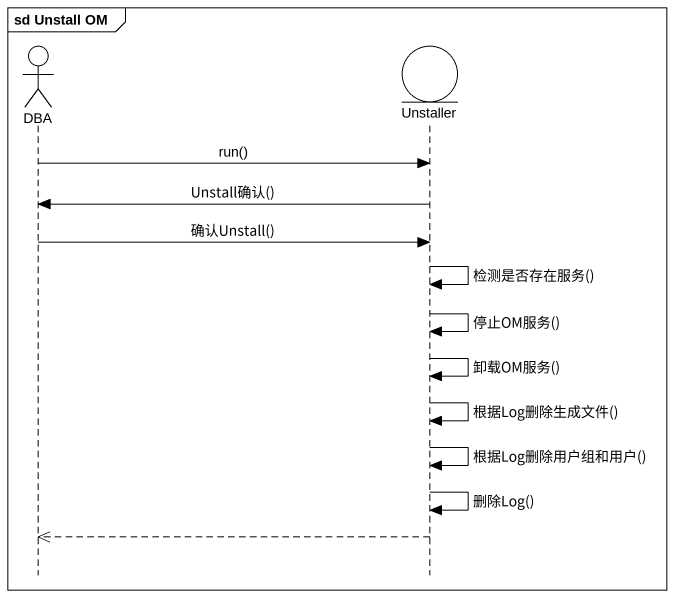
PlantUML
@startuml
mainframe sd Unstall OM
hide footbox
actor DBA
entity Unstaller

DBA -> Unstaller : run()
Unstaller -> DBA : Unstall确认()
DBA -> Unstaller : 确认Unstall()
Unstaller -> Unstaller : 检测是否存在服务()
Unstaller -> Unstaller : 停止OM服务()
Unstaller -> Unstaller : 卸载OM服务()
Unstaller -> Unstaller : 根据Log删除生成文件()
Unstaller -> Unstaller : 根据Log删除用户组和用户()
Unstaller -> Unstaller : 删除Log()
Unstaller -->> DBA
@enduml
